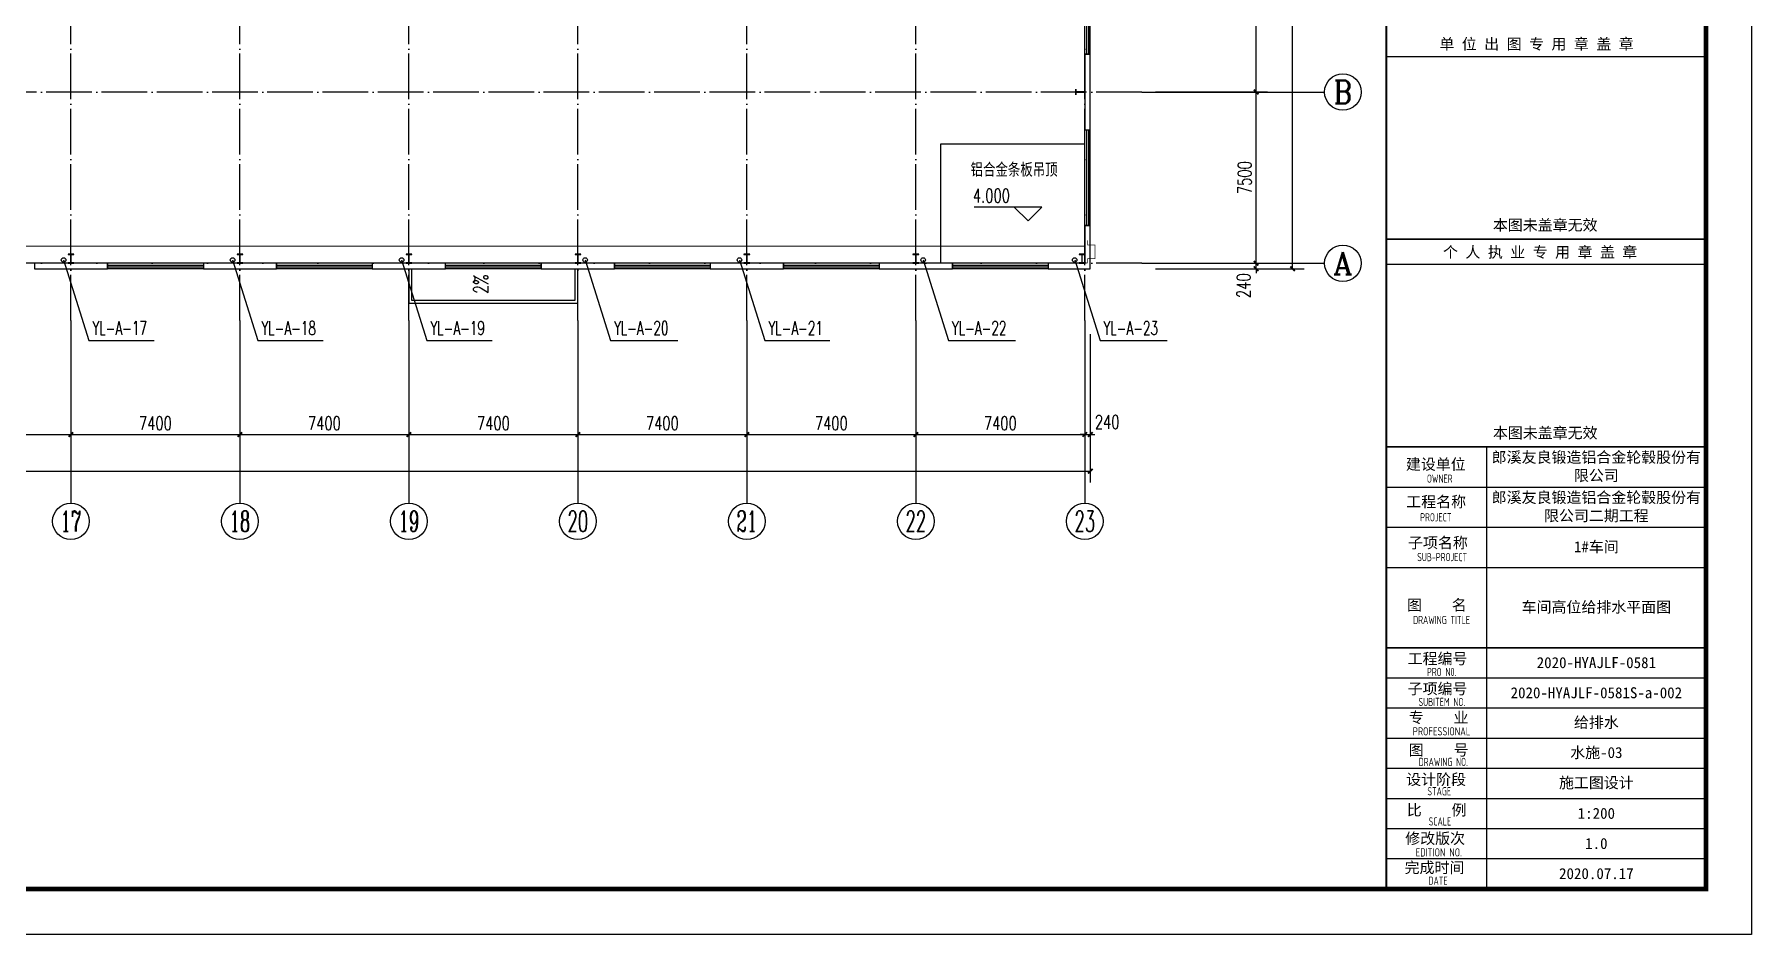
# Model space of a CAD drawing. Extents: x 12811826 to 27008858, y -1172757 to 50528.
# Drawn here: x 13463185 to 13538385, y -442843 to -403418 of the extents above; entities that cross this region are included whole.
import ezdxf
from ezdxf.enums import TextEntityAlignment as Align

# ---------------------------------------------------------------- set-up
doc = ezdxf.new("R2010")
doc.units = 0
doc.header["$LTSCALE"] = 1000
doc.header["$MEASUREMENT"] = 0
doc.linetypes.add('DASH', pattern=[0.35, 0.25, -0.1])
doc.linetypes.add('DOTE', pattern=[2.42, 2, -0.2, 0.02, -0.2])
for name, color, linetype in [('AXIS', 3, 'Continuous'), ('AXIS_TEXT', 7, 'Continuous'), ('COLUMN', 2, 'Continuous'), ('DIM_ELEV', 3, 'Continuous'), ('DIM_SYMB', 3, 'Continuous'), ('DIM_雨水', 3, 'Continuous'), ('DOTE', 8, 'DOTE'), ('PUB_TEXT', 7, 'Continuous'), ('PUB_TITLE', 4, 'Continuous'), ('TK', 4, 'Continuous'), ('TWT_TEXT', 7, 'Continuous'), ('VPIPE-雨水', 4, 'Continuous'), ('WALL-PARAPET', 6, 'Continuous'), ('WINDOW', 4, 'Continuous')]:
    doc.layers.add(name, color=color, linetype=linetype)
doc.styles.add('_TCH_AXIS', font='COMPLEX', dxfattribs={"bigfont": 'GBCBIG'})
doc.styles.add('_TCH_DIM', font='SIMPLEX', dxfattribs={"bigfont": 'GBCBIG'})
doc.styles.add('_TCH_DIM_T3', font='SIMPLEX', dxfattribs={"width": 0.705882, "bigfont": 'GBCBIG'})
doc.styles.add('_TWT_SERIAL', font='COMPLEX', dxfattribs={"width": 0.8, "height": 3, "bigfont": 'HZTXT'})
doc.styles.add('COMPLEX', font='COMPLEX')
doc.styles.add('TK-LG-B', font='', dxfattribs={"width": 0.75})
doc.styles.add('TSSD_REIN', font='tssdeng.shx', dxfattribs={"width": 0.7, "bigfont": 'tssdchn.shx'})
doc.styles.add('图签宋体', font='', dxfattribs={"height": 300})
doc.styles.get('TK-LG-B').set_extended_font_data('SimSun')
doc.styles.get('图签宋体').set_extended_font_data('NSimSun')
doc.dimstyles.new('_TCH_ARCH&&200', dxfattribs={"dimtxt": 595, "dimasz": 200, "dimexe": 500, "dimexo": 600, "dimgap": 200, "dimtad": 1, "dimdec": 0, "dimzin": 0, "dimdsep": 46, "dimtxsty": '_TCH_DIM_T3', "dimblk": 'ARCHTICK', "dimcen": 0.09, "dimclrt": 7, "dimazin": 2, "dimtfac": 1, "dimtdec": 0, "dimtix": 1, "dimtmove": 2, "dimatfit": 3, "dimfxl": 0, "dimtolj": 1, "dimtzin": 0, "dimarcsym": 0})

# ---------------------------------------------------------------- blocks, each defined once
blk = doc.blocks.new('A$C797E1D2B')
at = {"layer": 'COLUMN'}
h = blk.add_hatch(color=256, dxfattribs=at)
h.paths.add_polyline_path([(125, 400), (250, 400), (250, 388), (130, 388), (130, 200), (125, 200)])
h.paths.add_polyline_path([(0, 400), (125, 400), (125, 200), (120, 200), (120, 388), (0, 388)])
h.paths.add_polyline_path([(0, 12), (120, 12), (120, 200), (125, 200), (125, 0), (0, 0)])
h.paths.add_polyline_path([(125, 200), (130, 200), (130, 12), (250, 12), (250, 0), (125, 0)])
blk.add_lwpolyline([(250, 0), (250, 12), (130, 12), (130, 388), (250, 388), (250, 400), (0, 400), (0, 388), (120, 388), (120, 12), (0, 12), (0, 0)], close=True, dxfattribs=at)
blk = doc.blocks.new('_AXISO')
blk.add_circle((0, 0), 0.5)
at = {"layer": 'AXIS_TEXT', "style": 'COMPLEX', "width": 1.041667}
blk.add_attdef('A', text='', height=0.56, dxfattribs=at).set_placement((-0.25, -0.28), (0.25, -0.28), align=Align.FIT)
blk = doc.blocks.new('GeYuanFrame_31537473', base_point=(20.09, 4.53))
at = {"layer": 'PUB_TITLE'}
blk.add_lwpolyline([(1013.09, 14.53), (1013.09, 111.33)], dxfattribs=at)
at = {"layer": 'TK'}
for p, q in [((991.09, 102.53), (1061.09, 102.53)), ((991.09, 93.73), (1061.09, 93.73)), ((991.09, 84.93), (1013.09, 84.93)), ((991.09, 84.93), (1061.09, 84.93)), ((991.09, 67.37), (1061.09, 67.37)), ((991.09, 67.33), (1061.09, 67.33)), ((991.09, 60.77), (1061.09, 60.77)), ((991.09, 54.17), (1061.09, 54.17)), ((991.09, 47.57), (1061.09, 47.57)), ((991.09, 40.97), (1061.09, 40.97)), ((991.09, 34.37), (1061.09, 34.37)), ((991.09, 27.77), (1061.09, 27.77)), ((991.09, 21.17), (1061.09, 21.17)), ((991.09, 14.53), (1061.09, 14.53))]:
    blk.add_line(p, q, dxfattribs=at)
blk.add_lwpolyline([(20.09, 4.53), (20.09, 598.53), (1071.09, 598.53), (1071.09, 4.53)], close=True, dxfattribs=at)
at = {"layer": 'TK', "const_width": 1}
blk.add_lwpolyline([(45.09, 588.53), (1061.09, 588.53), (1061.09, 14.53), (45.09, 14.53)], close=True, dxfattribs=at)
at = {"layer": 'TK'}
for points, const_width in [([(991.09, 588.53), (991.09, 14.53)], 0.4), ([(991.09, 156.83), (1061.09, 156.83)], 0.35), ([(991.09, 111.33), (1061.09, 111.33)], 0.35), ([(991.09, 67.37), (1061.09, 67.37)], 0.35)]:
    blk.add_lwpolyline(points, dxfattribs=dict(at, const_width=const_width))
for points in [[(991.09, 196.83), (1061.09, 196.83)], [(991.09, 151.33), (1061.09, 151.33)]]:
    blk.add_lwpolyline(points, dxfattribs=at)
at = {"layer": 'TK', "style": '图签宋体'}
for s, p in [('单 位 出 图 专 用 章 盖 章', (1002.72, 198.35)), ('本图未盖章无效', (1014.43, 158.7)), ('个 人 执 业 专 用 章 盖 章', (1003.52, 152.77)), ('本图未盖章无效', (1014.43, 113.2)), ('建设单位', (995.39, 106.33)), ('工程名称', (995.47, 98.12)), ('子项名称', (995.85, 89.14)), ('图    名', (995.63, 75.5)), ('工程编号', (995.77, 63.77)), ('子项编号', (995.77, 57.19)), ('专    业', (996.01, 50.88)), ('图    号', (996.02, 43.77)), ('设计阶段', (995.45, 37.32)), ('比    例', (995.59, 30.63)), ('修改版次', (995.24, 24.41)), ('完成时间', (995.11, 18.02))]:
    blk.add_text(s, height=2.4, dxfattribs=at).set_placement(p)
at = {"layer": 'TK', "style": 'TSSD_REIN'}
for s, width, p in [('OWNER', 0.7, (999.98, 103.48)), ('PROJECT', 0.7, (998.52, 95.02)), ('SUB-PROJECT', 0.7, (997.86, 86.3)), ('DRAWING TITLE', 0.7, (996.97, 72.53)), ('PRO N0.', 0.7, (1000.01, 61.15)), ('SUBITEM NO.', 0.7, (998.15, 54.58)), ('PROFESSIONAL', 0.8, (996.88, 48.15)), ('DRAWING NO.', 0.7, (998.19, 41.45)), ('STAGE', 0.7, (1000.09, 35.03)), ('SCALE', 0.7, (1000.38, 28.42)), ('EDITION NO.', 0.8, (997.53, 21.64)), ('DATE', 0.7, (1000.33, 15.45))]:
    blk.add_text(s, height=1.8, dxfattribs=dict(at, width=width)).set_placement(p)
at = {"layer": 'TK', "char_height": 2.4, "width": 48, "attachment_point": 5, "style": '图签宋体'}
for s, insert in [('郎溪友良锻造铝合金轮毂股份有限公司', (1037.09, 106.93)), ('郎溪友良锻造铝合金轮毂股份有限公司二期工程', (1037.09, 98.13)), ('1#车间', (1037.09, 89.33)), ('车间高位给排水平面图', (1037.09, 76.13)), ('2020-HYAJLF-0581', (1037.09, 64.07)), ('2020-HYAJLF-0581S-a-002', (1037.09, 57.47)), ('给排水', (1037.09, 50.87)), ('水施-03', (1037.09, 44.27)), ('施工图设计', (1037.09, 37.67)), ('1:200', (1037.09, 31.07)), ('1.0', (1037.09, 24.47)), ('2020.07.17', (1037.09, 17.88))]:
    blk.add_mtext(s, dxfattribs=dict(at, insert=insert))
blk = doc.blocks.new('$TCHSYS$WIN2D')
for p, q in [((-0.5, 0.5), (0.5, 0.5)), ((-0.5, 0.5), (-0.5, -0.5)), ((0.5, 0.5), (0.5, -0.5)), ((0.5, 0.167), (-0.5, 0.167)), ((0.5, -0.167), (-0.5, -0.167)), ((-0.5, -0.5), (0.5, -0.5))]:
    blk.add_line(p, q)
blk = doc.blocks.new('_ArchTick')
at = {"color": 0, "linetype": 'ByBlock', "const_width": 0.4}
blk.add_lwpolyline([(-0.5, -0.5), (0.5, 0.5)], dxfattribs=at)
blk = doc.blocks.new('*D210')
at = {"layer": 'AXIS', "color": 0, "lineweight": -2}
for p, q in [((13346145, -416543), (13346145, -423043)), ((13509425, -416543), (13509425, -423043)), ((13346145, -422543), (13509425, -422543))]:
    blk.add_line(p, q, dxfattribs=at)
at = {"layer": 'Defpoints', "color": 0}
for p in [(13346145, -415943), (13509425, -415943), (13509425, -422543)]:
    blk.add_point(p, dxfattribs=at)
at = {"layer": 'AXIS', "color": 0, "lineweight": -2, "xscale": 200, "yscale": 200, "zscale": 200, "rotation": 180}
blk.add_blockref('_ArchTick', (13346145, -422543), dxfattribs=at)
at = {"layer": 'AXIS', "color": 0, "lineweight": -2, "xscale": 200, "yscale": 200, "zscale": 200}
blk.add_blockref('_ArchTick', (13509425, -422543), dxfattribs=at)
at = {"layer": 'AXIS', "color": 7, "insert": (13427785, -422046), "char_height": 595, "attachment_point": 5, "style": '_TCH_DIM_T3'}
blk.add_mtext('\\A1;163280', dxfattribs=at)
blk = doc.blocks.new('*D227')
at = {"layer": 'AXIS', "color": 0, "lineweight": -2}
for p, q in [((13457385, -416543), (13457385, -421443)), ((13464785, -416543), (13464785, -421443)), ((13457385, -420943), (13464785, -420943))]:
    blk.add_line(p, q, dxfattribs=at)
at = {"layer": 'Defpoints', "color": 0}
for p in [(13457385, -415943), (13464785, -415943), (13464785, -420943)]:
    blk.add_point(p, dxfattribs=at)
at = {"layer": 'AXIS', "color": 0, "lineweight": -2, "xscale": 200, "yscale": 200, "zscale": 200, "rotation": 180}
blk.add_blockref('_ArchTick', (13457385, -420943), dxfattribs=at)
at = {"layer": 'AXIS', "color": 0, "lineweight": -2, "xscale": 200, "yscale": 200, "zscale": 200}
blk.add_blockref('_ArchTick', (13464785, -420943), dxfattribs=at)
at = {"layer": 'AXIS', "color": 7, "insert": (13461085, -420446), "char_height": 595, "attachment_point": 5, "style": '_TCH_DIM_T3'}
blk.add_mtext('\\A1;7400', dxfattribs=at)
blk = doc.blocks.new('*D228')
at = {"layer": 'AXIS', "color": 0, "lineweight": -2}
for p, q in [((13464785, -416543), (13464785, -421443)), ((13472185, -416543), (13472185, -421443)), ((13464785, -420943), (13472185, -420943))]:
    blk.add_line(p, q, dxfattribs=at)
at = {"layer": 'Defpoints', "color": 0}
for p in [(13464785, -415943), (13472185, -415943), (13472185, -420943)]:
    blk.add_point(p, dxfattribs=at)
at = {"layer": 'AXIS', "color": 0, "lineweight": -2, "xscale": 200, "yscale": 200, "zscale": 200, "rotation": 180}
blk.add_blockref('_ArchTick', (13464785, -420943), dxfattribs=at)
at = {"layer": 'AXIS', "color": 0, "lineweight": -2, "xscale": 200, "yscale": 200, "zscale": 200}
blk.add_blockref('_ArchTick', (13472185, -420943), dxfattribs=at)
at = {"layer": 'AXIS', "color": 7, "insert": (13468485, -420446), "char_height": 595, "attachment_point": 5, "style": '_TCH_DIM_T3'}
blk.add_mtext('\\A1;7400', dxfattribs=at)
blk = doc.blocks.new('*D229')
at = {"layer": 'AXIS', "color": 0, "lineweight": -2}
for p, q in [((13472185, -416543), (13472185, -421443)), ((13479585, -416543), (13479585, -421443)), ((13472185, -420943), (13479585, -420943))]:
    blk.add_line(p, q, dxfattribs=at)
at = {"layer": 'Defpoints', "color": 0}
for p in [(13472185, -415943), (13479585, -415943), (13479585, -420943)]:
    blk.add_point(p, dxfattribs=at)
at = {"layer": 'AXIS', "color": 0, "lineweight": -2, "xscale": 200, "yscale": 200, "zscale": 200, "rotation": 180}
blk.add_blockref('_ArchTick', (13472185, -420943), dxfattribs=at)
at = {"layer": 'AXIS', "color": 0, "lineweight": -2, "xscale": 200, "yscale": 200, "zscale": 200}
blk.add_blockref('_ArchTick', (13479585, -420943), dxfattribs=at)
at = {"layer": 'AXIS', "color": 7, "insert": (13475885, -420446), "char_height": 595, "attachment_point": 5, "style": '_TCH_DIM_T3'}
blk.add_mtext('\\A1;7400', dxfattribs=at)
blk = doc.blocks.new('*D230')
at = {"layer": 'AXIS', "color": 0, "lineweight": -2}
for p, q in [((13479585, -416543), (13479585, -421443)), ((13486985, -416543), (13486985, -421443)), ((13479585, -420943), (13486985, -420943))]:
    blk.add_line(p, q, dxfattribs=at)
at = {"layer": 'Defpoints', "color": 0}
for p in [(13479585, -415943), (13486985, -415943), (13486985, -420943)]:
    blk.add_point(p, dxfattribs=at)
at = {"layer": 'AXIS', "color": 0, "lineweight": -2, "xscale": 200, "yscale": 200, "zscale": 200, "rotation": 180}
blk.add_blockref('_ArchTick', (13479585, -420943), dxfattribs=at)
at = {"layer": 'AXIS', "color": 0, "lineweight": -2, "xscale": 200, "yscale": 200, "zscale": 200}
blk.add_blockref('_ArchTick', (13486985, -420943), dxfattribs=at)
at = {"layer": 'AXIS', "color": 7, "insert": (13483285, -420446), "char_height": 595, "attachment_point": 5, "style": '_TCH_DIM_T3'}
blk.add_mtext('\\A1;7400', dxfattribs=at)
blk = doc.blocks.new('*D231')
at = {"layer": 'AXIS', "color": 0, "lineweight": -2}
for p, q in [((13486985, -416543), (13486985, -421443)), ((13494385, -416543), (13494385, -421443)), ((13486985, -420943), (13494385, -420943))]:
    blk.add_line(p, q, dxfattribs=at)
at = {"layer": 'Defpoints', "color": 0}
for p in [(13486985, -415943), (13494385, -415943), (13494385, -420943)]:
    blk.add_point(p, dxfattribs=at)
at = {"layer": 'AXIS', "color": 0, "lineweight": -2, "xscale": 200, "yscale": 200, "zscale": 200, "rotation": 180}
blk.add_blockref('_ArchTick', (13486985, -420943), dxfattribs=at)
at = {"layer": 'AXIS', "color": 0, "lineweight": -2, "xscale": 200, "yscale": 200, "zscale": 200}
blk.add_blockref('_ArchTick', (13494385, -420943), dxfattribs=at)
at = {"layer": 'AXIS', "color": 7, "insert": (13490685, -420446), "char_height": 595, "attachment_point": 5, "style": '_TCH_DIM_T3'}
blk.add_mtext('\\A1;7400', dxfattribs=at)
blk = doc.blocks.new('*D232')
at = {"layer": 'AXIS', "color": 0, "lineweight": -2}
for p, q in [((13494385, -416543), (13494385, -421443)), ((13501785, -416543), (13501785, -421443)), ((13494385, -420943), (13501785, -420943))]:
    blk.add_line(p, q, dxfattribs=at)
at = {"layer": 'Defpoints', "color": 0}
for p in [(13494385, -415943), (13501785, -415943), (13501785, -420943)]:
    blk.add_point(p, dxfattribs=at)
at = {"layer": 'AXIS', "color": 0, "lineweight": -2, "xscale": 200, "yscale": 200, "zscale": 200, "rotation": 180}
blk.add_blockref('_ArchTick', (13494385, -420943), dxfattribs=at)
at = {"layer": 'AXIS', "color": 0, "lineweight": -2, "xscale": 200, "yscale": 200, "zscale": 200}
blk.add_blockref('_ArchTick', (13501785, -420943), dxfattribs=at)
at = {"layer": 'AXIS', "color": 7, "insert": (13498085, -420446), "char_height": 595, "attachment_point": 5, "style": '_TCH_DIM_T3'}
blk.add_mtext('\\A1;7400', dxfattribs=at)
blk = doc.blocks.new('*D233')
at = {"layer": 'AXIS', "color": 0, "lineweight": -2}
for p, q in [((13501785, -416543), (13501785, -421443)), ((13509185, -416543), (13509185, -421443)), ((13501785, -420943), (13509185, -420943))]:
    blk.add_line(p, q, dxfattribs=at)
at = {"layer": 'Defpoints', "color": 0}
for p in [(13501785, -415943), (13509185, -415943), (13509185, -420943)]:
    blk.add_point(p, dxfattribs=at)
at = {"layer": 'AXIS', "color": 0, "lineweight": -2, "xscale": 200, "yscale": 200, "zscale": 200, "rotation": 180}
blk.add_blockref('_ArchTick', (13501785, -420943), dxfattribs=at)
at = {"layer": 'AXIS', "color": 0, "lineweight": -2, "xscale": 200, "yscale": 200, "zscale": 200}
blk.add_blockref('_ArchTick', (13509185, -420943), dxfattribs=at)
at = {"layer": 'AXIS', "color": 7, "insert": (13505485, -420446), "char_height": 595, "attachment_point": 5, "style": '_TCH_DIM_T3'}
blk.add_mtext('\\A1;7400', dxfattribs=at)
blk = doc.blocks.new('*D234')
at = {"layer": 'AXIS', "color": 0, "lineweight": -2}
for p, q in [((13509185, -416543), (13509185, -421443)), ((13509425, -416543), (13509425, -421443)), ((13509185, -420943), (13508985, -420943)), ((13509185, -420943), (13509425, -420943)), ((13509425, -420943), (13509625, -420943))]:
    blk.add_line(p, q, dxfattribs=at)
at = {"layer": 'Defpoints', "color": 0}
for p in [(13509185, -415943), (13509425, -415943), (13509425, -420943)]:
    blk.add_point(p, dxfattribs=at)
at = {"layer": 'AXIS', "color": 0, "lineweight": -2, "xscale": 200, "yscale": 200, "zscale": 200}
blk.add_blockref('_ArchTick', (13509185, -420943), dxfattribs=at)
at = {"layer": 'AXIS', "color": 0, "lineweight": -2, "xscale": 200, "yscale": 200, "zscale": 200, "rotation": 180}
blk.add_blockref('_ArchTick', (13509425, -420943), dxfattribs=at)
at = {"layer": 'AXIS', "color": 7, "insert": (13510165, -420393), "char_height": 595, "attachment_point": 5, "style": '_TCH_DIM_T3'}
blk.add_mtext('\\A1;240', dxfattribs=at)
blk = doc.blocks.new('*D271')
at = {"layer": 'AXIS', "color": 0, "lineweight": -2}
for p, q in [((13512285, -353203), (13518785, -353203)), ((13518285, -413683), (13518285, -353203)), ((13512285, -413683), (13518785, -413683))]:
    blk.add_line(p, q, dxfattribs=at)
at = {"layer": 'Defpoints', "color": 0}
for p in [(13511685, -353203), (13518285, -353203), (13511685, -413683)]:
    blk.add_point(p, dxfattribs=at)
at = {"layer": 'AXIS', "color": 0, "lineweight": -2, "xscale": 200, "yscale": 200, "zscale": 200}
for p, rotation in [((13518285, -353203), 90), ((13518285, -413683), 270)]:
    blk.add_blockref('_ArchTick', p, dxfattribs=dict(at, rotation=rotation))
at = {"layer": 'AXIS', "color": 7, "insert": (13517787, -383443), "char_height": 595, "attachment_point": 5, "rotation": 90, "style": '_TCH_DIM_T3'}
blk.add_mtext('\\A1;60480', dxfattribs=at)
blk = doc.blocks.new('*D272')
at = {"layer": 'AXIS', "color": 0, "lineweight": -2}
for p, q in [((13512285, -413443), (13517185, -413443)), ((13516685, -413443), (13516685, -413243)), ((13516685, -413683), (13516685, -413443)), ((13512285, -413683), (13517185, -413683)), ((13516685, -413683), (13516685, -413883))]:
    blk.add_line(p, q, dxfattribs=at)
at = {"layer": 'Defpoints', "color": 0}
for p in [(13511685, -413443), (13516685, -413443), (13511685, -413683)]:
    blk.add_point(p, dxfattribs=at)
at = {"layer": 'AXIS', "color": 0, "lineweight": -2, "xscale": 200, "yscale": 200, "zscale": 200}
for p, rotation in [((13516685, -413443), 270), ((13516685, -413683), 90)]:
    blk.add_blockref('_ArchTick', p, dxfattribs=dict(at, rotation=rotation))
at = {"layer": 'AXIS', "color": 7, "insert": (13516135, -414423), "char_height": 595, "attachment_point": 5, "rotation": 90, "style": '_TCH_DIM_T3'}
blk.add_mtext('\\A1;240', dxfattribs=at)
blk = doc.blocks.new('*D273')
at = {"layer": 'AXIS', "color": 0, "lineweight": -2}
for p, q in [((13512285, -405943), (13517185, -405943)), ((13516685, -413443), (13516685, -405943)), ((13512285, -413443), (13517185, -413443))]:
    blk.add_line(p, q, dxfattribs=at)
at = {"layer": 'Defpoints', "color": 0}
for p in [(13511685, -405943), (13516685, -405943), (13511685, -413443)]:
    blk.add_point(p, dxfattribs=at)
at = {"layer": 'AXIS', "color": 0, "lineweight": -2, "xscale": 200, "yscale": 200, "zscale": 200}
for p, rotation in [((13516685, -405943), 90), ((13516685, -413443), 270)]:
    blk.add_blockref('_ArchTick', p, dxfattribs=dict(at, rotation=rotation))
at = {"layer": 'AXIS', "color": 7, "insert": (13516187, -409693), "char_height": 595, "attachment_point": 5, "rotation": 90, "style": '_TCH_DIM_T3'}
blk.add_mtext('\\A1;7500', dxfattribs=at)
blk = doc.blocks.new('*D274')
at = {"layer": 'AXIS', "color": 0, "lineweight": -2}
for p, q in [((13512285, -398443), (13517185, -398443)), ((13516685, -405943), (13516685, -398443)), ((13512285, -405943), (13517185, -405943))]:
    blk.add_line(p, q, dxfattribs=at)
at = {"layer": 'Defpoints', "color": 0}
for p in [(13511685, -398443), (13516685, -398443), (13511685, -405943)]:
    blk.add_point(p, dxfattribs=at)
at = {"layer": 'AXIS', "color": 0, "lineweight": -2, "xscale": 200, "yscale": 200, "zscale": 200}
for p, rotation in [((13516685, -398443), 90), ((13516685, -405943), 270)]:
    blk.add_blockref('_ArchTick', p, dxfattribs=dict(at, rotation=rotation))
at = {"layer": 'AXIS', "color": 7, "insert": (13516187, -402193), "char_height": 595, "attachment_point": 5, "rotation": 90, "style": '_TCH_DIM_T3'}
blk.add_mtext('\\A1;7500', dxfattribs=at)

msp = doc.modelspace()

# ---------------------------------------------------------------- linework, layer by layer
at = {"color": 8, "ltscale": 0.5}
msp.add_lwpolyline([(13509184.8, -408223.1), (13502864.8, -408223.1), (13502864.8, -413443.1)], dxfattribs=at)
at = {"color": 8, "linetype": 'DASH', "ltscale": 2, "const_width": 50}
msp.add_lwpolyline([(13509184.8, -412693.1), (13346384.8, -412693.1)], dxfattribs=at)
at = {"const_width": 30}
msp.add_lwpolyline([(13509304.8, -412443.1), (13509304.8, -412643.1), (13509624.8, -412643.1), (13509624.8, -413243.1), (13509304.8, -413243.1), (13509304.8, -413443.1)], dxfattribs=at)
at = {"ltscale": 0.5}
for points in [[(13479584.8, -413683.1), (13479584.8, -415183.1), (13486984.8, -415183.1), (13486984.8, -413683.1)], [(13479704.8, -413683.1), (13479704.8, -415063.1), (13486864.8, -415063.1), (13486864.8, -413683.1)]]:
    msp.add_lwpolyline(points, dxfattribs=at)
at = {"layer": 'AXIS'}
for p, q in [((13511684.8, -405943.1), (13519684.8, -405943.1)), ((13511684.8, -413443.1), (13519684.8, -413443.1)), ((13464784.8, -415943.1), (13464784.8, -423943.1)), ((13472184.8, -415943.1), (13472184.8, -423943.1)), ((13479584.8, -415943.1), (13479584.8, -423943.1)), ((13486984.8, -415943.1), (13486984.8, -423943.1)), ((13494384.8, -415943.1), (13494384.8, -423943.1)), ((13501784.8, -415943.1), (13501784.8, -423943.1)), ((13509184.8, -415943.1), (13509184.8, -423943.1))]:
    msp.add_line(p, q, dxfattribs=at)
at = {"layer": 'DIM_ELEV'}
for p, q in [((13507296.9, -410985.5), (13504344.9, -410985.5)), ((13506696.9, -411585.5), (13506096.9, -410985.5)), ((13506696.9, -411585.5), (13507296.9, -410985.5))]:
    msp.add_line(p, q, dxfattribs=at)
at = {"layer": 'DIM_SYMB'}
msp.add_lwpolyline([(13483284.8, -413823.1, 0, 0, 0), (13483284.8, -414473.1, 120, 0, 0), (13483284.8, -414923.1, 0, 0, 0)], format="xyseb", dxfattribs=at)
at = {"layer": 'DIM_雨水'}
for p, q in [((13464465.3, -413299), (13465575.4, -416821.2)), ((13471865.3, -413299, 3000), (13472975.4, -416821.2, 3000)), ((13479265.3, -413299), (13480375.4, -416821.2)), ((13487304.4, -413299), (13488414.5, -416821.2)), ((13494065.3, -413299, 3000), (13495175.4, -416821.2, 3000)), ((13502104.4, -413299, 3000), (13503214.5, -416821.2, 3000)), ((13508740.3, -413299, 3000), (13509850.4, -416821.2, 3000)), ((13465575.4, -416821.2), (13468425.5, -416821.2)), ((13472975.4, -416821.2, 3000), (13475825.5, -416821.2, 3000)), ((13480375.4, -416821.2), (13483225.5, -416821.2)), ((13488414.5, -416821.2), (13491355.9, -416821.2)), ((13495175.4, -416821.2, 3000), (13498025.5, -416821.2, 3000)), ((13503214.5, -416821.2, 3000), (13506155.9, -416821.2, 3000)), ((13509850.4, -416821.2, 3000), (13512791.8, -416821.2, 3000))]:
    msp.add_line(p, q, dxfattribs=at)
at = {"layer": 'DOTE'}
for p, q in [((13464784.8, -415943.1), (13464784.8, -350943.1)), ((13472184.8, -415943.1), (13472184.8, -350943.1)), ((13479584.8, -415943.1), (13479584.8, -350943.1)), ((13486984.8, -415943.1), (13486984.8, -350943.1)), ((13494384.8, -415943.1), (13494384.8, -350943.1)), ((13501784.8, -415943.1), (13501784.8, -350943.1)), ((13509184.8, -415943.1), (13509184.8, -350943.1)), ((13511684.8, -405943.1), (13343884.8, -405943.1)), ((13511684.8, -413443.1), (13343884.8, -413443.1))]:
    msp.add_line(p, q, dxfattribs=at)
at = {"layer": 'VPIPE-雨水', "linetype": 'Continuous'}
for centre in [(13464465.3, -413299), (13471865.3, -413299), (13479265.3, -413299), (13487304.4, -413299), (13494065.3, -413299), (13502104.4, -413299), (13508740.3, -413299)]:
    msp.add_circle(centre, 100, dxfattribs=at)
at = {"layer": 'WALL-PARAPET'}
for p, q in [((13509424.8, -404293.1), (13509184.8, -404293.1)), ((13509184.8, -404293.1), (13509184.8, -407593.1)), ((13509424.8, -407593.1), (13509424.8, -404293.1)), ((13509184.8, -407593.1), (13509424.8, -407593.1)), ((13509424.8, -411793.1), (13509184.8, -411793.1)), ((13509184.8, -411793.1), (13509184.8, -413443.1)), ((13509424.8, -413683.1), (13509424.8, -411793.1)), ((13466384.8, -413443.1), (13463184.8, -413443.1)), ((13463184.8, -413443.1), (13463184.8, -413683.1)), ((13466384.8, -413683.1), (13466384.8, -413443.1)), ((13473784.8, -413443.1), (13470584.8, -413443.1)), ((13470584.8, -413443.1), (13470584.8, -413683.1)), ((13473784.8, -413683.1), (13473784.8, -413443.1)), ((13481184.8, -413443.1), (13477984.8, -413443.1)), ((13477984.8, -413443.1), (13477984.8, -413683.1)), ((13481184.8, -413683.1), (13481184.8, -413443.1)), ((13488584.8, -413443.1), (13485384.8, -413443.1)), ((13485384.8, -413443.1), (13485384.8, -413683.1)), ((13488584.8, -413683.1), (13488584.8, -413443.1)), ((13495984.8, -413443.1), (13492784.8, -413443.1)), ((13492784.8, -413443.1), (13492784.8, -413683.1)), ((13495984.8, -413683.1), (13495984.8, -413443.1)), ((13503384.8, -413443.1), (13500184.8, -413443.1)), ((13500184.8, -413443.1), (13500184.8, -413683.1)), ((13503384.8, -413683.1), (13503384.8, -413443.1)), ((13509184.8, -413443.1), (13507584.8, -413443.1)), ((13507584.8, -413443.1), (13507584.8, -413683.1)), ((13463184.8, -413683.1), (13466384.8, -413683.1)), ((13470584.8, -413683.1), (13473784.8, -413683.1)), ((13477984.8, -413683.1), (13481184.8, -413683.1)), ((13485384.8, -413683.1), (13488584.8, -413683.1)), ((13492784.8, -413683.1), (13495984.8, -413683.1)), ((13500184.8, -413683.1), (13503384.8, -413683.1)), ((13507584.8, -413683.1), (13509424.8, -413683.1))]:
    msp.add_line(p, q, dxfattribs=at)

# ---------------------------------------------------------------- block references
at = {"color": 8, "xscale": 200, "yscale": 200, "zscale": 200}
msp.add_blockref('GeYuanFrame_31537473', (13328184.8, -442843.1), dxfattribs=at)
for p, rotation in [((13509184.8, -406068.1), 89.99999999999999), ((13464909.9, -413043.1), 180), ((13472309.9, -413043.1), 180), ((13479709.9, -413043.1), 180), ((13487109.9, -413043.1), 180), ((13494509.9, -413043.1), 180), ((13501909.9, -413043.1), 180), ((13509184.8, -413043.1), 180)]:
    msp.add_blockref('A$C797E1D2B', p, dxfattribs=dict(rotation=rotation))
at = {"layer": 'AXIS'}
ref = msp.add_blockref('_AXISO', (13520484.8, -405943.1), dxfattribs=dict(at, xscale=1600, yscale=1600, zscale=1600))
ref.add_attrib('A', 'B', dxfattribs={"layer": 'AXIS_TEXT', "ltscale": 0.5, "height": 994.9, "style": '_TCH_AXIS'}).set_placement((13520082.2, -406440.5), (13520887.5, -406440.5), align=Align.FIT)
ref = msp.add_blockref('_AXISO', (13520484.8, -413443.1), dxfattribs=dict(at, xscale=1600, yscale=1600, zscale=1600))
ref.add_attrib('A', 'A', dxfattribs={"layer": 'AXIS_TEXT', "ltscale": 0.5, "height": 971.8, "style": '_TCH_AXIS'}).set_placement((13520068.3, -413929), (13520901.4, -413929), align=Align.FIT)
ref = msp.add_blockref('_AXISO', (13464784.8, -424743.1), dxfattribs=dict(at, xscale=1600, yscale=1600, zscale=1600))
ref.add_attrib('A', '17', dxfattribs={"layer": 'AXIS_TEXT', "ltscale": 0.5, "height": 905.1, "style": '_TCH_AXIS', "width": 0.724138}).set_placement((13464332.3, -425195.6), (13465237.4, -425195.6), align=Align.FIT)
ref = msp.add_blockref('_AXISO', (13472184.8, -424743.1), dxfattribs=dict(at, xscale=1600, yscale=1600, zscale=1600))
ref.add_attrib('A', '18', dxfattribs={"layer": 'AXIS_TEXT', "ltscale": 0.5, "height": 905.1, "style": '_TCH_AXIS', "width": 0.724138}).set_placement((13471732.3, -425195.6), (13472637.4, -425195.6), align=Align.FIT)
ref = msp.add_blockref('_AXISO', (13479584.8, -424743.1), dxfattribs=dict(at, xscale=1600, yscale=1600, zscale=1600))
ref.add_attrib('A', '19', dxfattribs={"layer": 'AXIS_TEXT', "ltscale": 0.5, "height": 905.1, "style": '_TCH_AXIS', "width": 0.724138}).set_placement((13479132.3, -425195.6), (13480037.4, -425195.6), align=Align.FIT)
ref = msp.add_blockref('_AXISO', (13486984.8, -424743.1), dxfattribs=dict(at, xscale=1600, yscale=1600, zscale=1600))
ref.add_attrib('A', '20', dxfattribs={"layer": 'AXIS_TEXT', "ltscale": 0.5, "height": 905.1, "style": '_TCH_AXIS', "width": 0.617647}).set_placement((13486532.3, -425195.6), (13487437.4, -425195.6), align=Align.FIT)
ref = msp.add_blockref('_AXISO', (13494384.8, -424743.1), dxfattribs=dict(at, xscale=1600, yscale=1600, zscale=1600))
ref.add_attrib('A', '21', dxfattribs={"layer": 'AXIS_TEXT', "ltscale": 0.5, "height": 905.1, "style": '_TCH_AXIS', "width": 0.724138}).set_placement((13493932.3, -425195.6), (13494837.4, -425195.6), align=Align.FIT)
ref = msp.add_blockref('_AXISO', (13501784.8, -424743.1), dxfattribs=dict(at, xscale=1600, yscale=1600, zscale=1600))
ref.add_attrib('A', '22', dxfattribs={"layer": 'AXIS_TEXT', "ltscale": 0.5, "height": 905.1, "style": '_TCH_AXIS', "width": 0.617647}).set_placement((13501332.3, -425195.6), (13502237.4, -425195.6), align=Align.FIT)
ref = msp.add_blockref('_AXISO', (13509184.8, -424743.1), dxfattribs=dict(at, xscale=1600, yscale=1600, zscale=1600))
ref.add_attrib('A', '23', dxfattribs={"layer": 'AXIS_TEXT', "ltscale": 0.5, "height": 905.1, "style": '_TCH_AXIS', "width": 0.617647}).set_placement((13508732.3, -425195.6), (13509637.4, -425195.6), align=Align.FIT)
at = {"layer": 'WINDOW', "xscale": 4200, "yscale": 240, "zscale": 4200, "rotation": 90}
for p in [(13509304.8, -402193.1), (13509304.8, -409693.1)]:
    msp.add_blockref('$TCHSYS$WIN2D', p, dxfattribs=at)
at = {"layer": 'WINDOW', "xscale": -4200, "zscale": -4200}
for p, yscale in [((13468484.8, -413563.1), 240), ((13475884.8, -413563.1), 240), ((13483284.8, -413563.1), -240), ((13490684.8, -413563.1), 240), ((13498084.8, -413563.1), 240), ((13505484.8, -413563.1), 240)]:
    msp.add_blockref('$TCHSYS$WIN2D', p, dxfattribs=dict(at, yscale=yscale))

# ---------------------------------------------------------------- texts
at = {"layer": 'PUB_TEXT'}
for s, height, style, width, p in [('铝合金条板吊顶', 531.65, 'TK-LG-B', 0.75, (13504185.5, -409598.3)), ('4.000', 595, '_TCH_DIM', 0.705882, (13504284.9, -410775.5))]:
    msp.add_text(s, height=height, dxfattribs=dict(at, style=style, width=width)).set_placement(p)
at = {"layer": 'PUB_TEXT', "style": '_TCH_DIM', "width": 0.705882}
msp.add_text('2%%%', height=637.5, rotation=90, dxfattribs=at).set_placement((13483059.8, -414780.2))
at = {"layer": 'TWT_TEXT', "style": '_TWT_SERIAL', "width": 0.64}
for s, p in [('YL-A-17', (13465727.2, -416581.2)), ('YL-A-18', (13473127.2, -416581.2, 3000)), ('YL-A-19', (13480527.2, -416581.2)), ('YL-A-20', (13488566.1, -416581.2)), ('YL-A-21', (13495327.2, -416581.2, 3000)), ('YL-A-22', (13503366.1, -416581.2, 3000)), ('YL-A-23', (13510002.1, -416581.2, 3000))]:
    msp.add_text(s, height=600, dxfattribs=at).set_placement(p)

# ---------------------------------------------------------------- dimensions: what is measured, and where the dimension line sits
at = {"layer": 'AXIS'}
for p1, p2, distance, text, picture, middle in [((13511684.8, -413683.1), (13511684.8, -353203.1), -6600, '60480', '*D271', (13517787.3, -383443.1)), ((13511684.8, -405943.1), (13511684.8, -398443.1), -5000, '7500', '*D274', (13516187.3, -402193.1)), ((13511684.8, -413443.1), (13511684.8, -405943.1), -5000, '7500', '*D273', (13516187.3, -409693.1)), ((13346144.8, -415943.1), (13509424.8, -415943.1), -6600, '163280', '*D210', (13427784.8, -422045.6)), ((13457384.8, -415943.1), (13464784.8, -415943.1), -5000, '7400', '*D227', (13461084.8, -420445.6)), ((13464784.8, -415943.1), (13472184.8, -415943.1), -5000, '7400', '*D228', (13468484.8, -420445.6)), ((13472184.8, -415943.1), (13479584.8, -415943.1), -5000, '7400', '*D229', (13475884.8, -420445.6)), ((13479584.8, -415943.1), (13486984.8, -415943.1), -5000, '7400', '*D230', (13483284.8, -420445.6)), ((13486984.8, -415943.1), (13494384.8, -415943.1), -5000, '7400', '*D231', (13490684.8, -420445.6)), ((13494384.8, -415943.1), (13501784.8, -415943.1), -5000, '7400', '*D232', (13498084.8, -420445.6)), ((13501784.8, -415943.1), (13509184.8, -415943.1), -5000, '7400', '*D233', (13505484.8, -420445.6))]:
    dim = msp.add_aligned_dim(p1=p1, p2=p2, distance=distance, text=text, dimstyle='_TCH_ARCH&&200', dxfattribs=at)
    dim.commit()
    dim.dimension.update_dxf_attribs({"geometry": picture, "text_midpoint": middle})
for base, p1, p2, angle, picture, middle in [((13516684.8, -413443.1), (13511684.8, -413683.1), (13511684.8, -413443.1), 90, '*D272', (13516134.8, -414423.1)), ((13509424.8, -420943.1), (13509184.8, -415943.1), (13509424.8, -415943.1), 0, '*D234', (13510164.8, -420393.1))]:
    dim = msp.add_linear_dim(base=base, p1=p1, p2=p2, angle=angle, text='240', dimstyle='_TCH_ARCH&&200', dxfattribs=at)
    dim.commit()
    dim.dimension.update_dxf_attribs({"geometry": picture, "text_midpoint": middle, "dimtype": 161})

doc.saveas('drawing.dxf')
